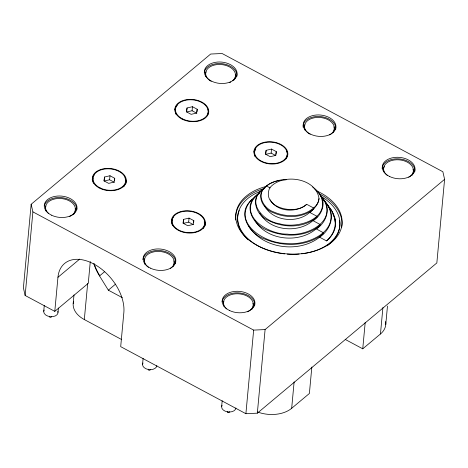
<?xml version="1.0" encoding="UTF-8"?>
<svg xmlns="http://www.w3.org/2000/svg" width="468" height="468" viewBox="0 0 468 468"><rect width="100%" height="100%" fill="white"/><g stroke="black" fill="none" stroke-linecap="round" stroke-linejoin="round"><path stroke-width="0.7" d="M313.718 208.64A28.244 19.258 3.6 0 0 319 198.531C316.222 177.588 281.718 172.78 269.662 188.019C261.167 207.581 294.975 215.555 306.405 204.569M332.186 211.635L334.942 219.1L335.562 225.067L334.924 218.135L333.625 214.35L331.771 210.91M335.562 225.09L335.562 225.055A46.964 30.625 5.3 0 1 326.529 240.915L319.615 237.206C299.263 253.176 264.221 249.04 249.462 227.354M54.791 311.355L57.95 277.296A41.014 26.109 50.1 0 1 93.77 263.975A41.014 26.109 50.1 0 1 123.85 312.589L120.691 346.648L245.893 413.706L257.336 413.174L436.843 262.934L444.6 179.332L442.863 171.744L222.107 53.51L210.664 54.036L31.157 204.282L23.4 287.878L25.137 295.472L54.791 311.355L88.271 283.333L90.283 261.594M25.137 295.472L32.895 211.869L31.157 204.282M43.729 311.255L44.267 305.446M58.02 312.39L58.43 308.026M73.201 303.498L73.997 294.922M121.545 339.493L84.316 319.556L87.656 283.561M114.549 180.303L114.736 178.29L109.98 175.746L104.569 177.009L104.194 181.034L109.606 179.77L114.362 182.315M109.606 179.77L109.98 175.746M142.57 364.198L143.114 358.389M196.964 111.946L197.209 109.26L192.459 106.716L187.048 107.979L186.673 112.004L192.085 110.74L196.841 113.285M192.085 110.74L192.459 106.716M193.623 222.657L193.81 220.644L189.054 218.1L183.649 219.363L183.275 223.388L188.68 222.124L193.436 224.669M188.68 222.124L189.054 218.1M221.651 406.546L222.189 400.737M276.038 154.3L276.29 151.614L271.534 149.07L266.122 150.333L265.748 154.358L271.159 153.094L275.915 155.639M245.893 413.706L253.65 330.104L32.895 211.869M271.159 153.094L271.534 149.07M257.336 413.174L265.093 329.571L444.6 179.332M257.634 412.01A27.483 17.919 5.3 0 0 291.675 408.301L294.126 381.865M311.834 367.047L309.383 393.483L291.675 408.301M345.22 339.423L362.747 348.818L365.204 322.376M362.747 348.818L380.455 333.994L382.912 307.558M385.755 324.622L387.475 306.043M104.569 177.009L103.914 180.823L108.67 183.368L114.081 182.105L114.736 178.29M187.048 107.979L186.393 111.793L191.149 114.338L196.56 113.075L197.209 109.26M183.649 219.363L182.994 223.172L187.75 225.722L193.155 224.459L193.81 220.644M266.122 150.333L265.467 154.142L270.223 156.692L275.634 155.429L276.29 151.614M312.133 209.88C300.942 223.71 274.622 222.429 265.297 207.113M315.549 218.024C301.725 234 269.948 232.11 259.81 212.987M319.205 225.822C303.182 244.004 267.614 241.775 255.054 220.68M322.856 233.62L319.615 237.206C329.911 230.426 335.685 215.684 327.6 205.048M249.982 201.661C232.66 224.067 265.73 243.418 285.334 243.307C305.341 246.361 340.4 232.573 328.711 207.008M254.732 197.139C239.171 217.485 269.58 234.55 287.171 234.111C305.259 236.732 336.34 222.949 324.219 200.485M250.479 201.1C236.808 214.168 250.017 234.456 265.028 239.154C283.637 247.016 307.529 246.794 323.593 233.433L323.3 232.684L316.386 228.981C325.997 222.797 331.28 209.003 323.511 199.333M255.171 196.636C242.945 208.231 254.727 226.325 268.1 230.467C284.719 237.457 306.078 237.206 320.364 225.202L320.071 224.453L313.156 220.75C322.013 215.192 326.851 202.474 319.498 193.775M250.052 201.503L250.994 200.544M254.744 197.046L256.107 195.665M264.9 187.358C256.043 195.694 264.198 208.88 273.891 212.033C286.486 217.521 302.855 217.287 313.613 207.991A28.016 18.27 5.3 0 0 318.995 198.531M250.573 200.942L251.527 200M255.206 196.548L256.599 195.191M265.257 186.995C255.241 195.138 263.25 209.6 273.604 212.823C286.375 218.392 302.983 218.158 313.905 208.74L313.613 207.991L306.692 204.288C296.613 213.156 276.939 212.133 270.165 199.725M251.111 200.392L252.088 199.462M264.841 187.393L266.403 185.96L270.176 187.978M313.905 208.74L309.921 212.519L316.842 216.222L317.134 216.971C303.902 228.396 283.462 228.173 268.445 220.457C255.025 215.075 249.772 196.203 264.221 188.487M326.529 240.915C333.432 235.035 337.457 224.927 333.988 216.169M251.679 199.854L252.667 198.935M265.216 187.03L266.403 185.96M256.189 195.577L257.113 194.723M256.71 195.109L260.132 192.418M252.264 199.321L255.317 196.852M262.027 190.113C245.934 203.059 264.338 221.797 279.238 223.645C296.765 229.367 332.116 219.053 320.147 194.776M57.95 277.296L79.712 259.079M122.306 297.648L108.342 290.172L99.532 275.933L104.639 271.656M108.342 290.172L115.596 284.099M261.63 190.494L264.151 188.651M266.005 186.334C271.516 181.531 279.051 179.8 286.2 179.542M253.539 198.262L254.943 197.215M257.845 194.161L259.763 192.781M266.467 185.966L269.55 183.936M264.449 188.458L264.759 188.271M270.118 183.631L273.792 182.029M274.447 181.8L275.108 181.584M275.787 181.379L277.167 181.011M277.869 180.841L279.302 180.543M280.028 180.414L281.508 180.186M283.766 179.946L286.071 179.823M253.65 330.104L265.093 329.571M312.636 187.013L316.719 190.441L320.165 194.735M314.531 188.627L318.72 192.752M319.913 194.957L322.177 197.531M327.255 205.078L329.092 207.113M323.985 200.485L326.137 202.948M323.692 200.07L326.623 203.58M327.588 205.323L329.659 207.81M320.919 196.01L323.049 198.654M329.337 207.365L330.197 208.512M322.3 197.648L323.458 199.222M318.79 192.798L319.48 193.734M329.87 208.061L331.204 209.933M326.295 203.13L327.524 204.861M330.385 208.763L331.672 210.659M326.752 203.761L328.711 206.833M323.125 198.765L324.213 200.374M331.332 210.19L332.116 211.384M248.795 226.067L249.116 226.711M332.994 213.999L333.351 214.718M265.134 206.733L264.853 205.973M287.106 155.148A16.409 10.7 5.3 0 1 286.118 158.851M255.078 156.64A16.409 10.7 5.3 0 1 255.364 149.883M204.229 221.879A16.409 10.7 5.3 0 1 203.206 228.565M172.598 225.67A16.409 10.7 5.3 0 1 172.522 219.621M208.032 112.8A16.409 10.7 5.3 0 1 207.406 115.789M175.997 114.286A16.409 10.7 5.3 0 1 175.646 108.968M125.5 181.057A16.409 10.7 5.3 0 1 123.611 186.872M93.524 183.316A16.409 10.7 5.3 0 1 93.167 177.998M339.563 220.627A51.269 33.433 5.3 0 1 327.021 245.835M248.239 239.914A51.269 33.433 5.3 0 1 239.265 210.413M320.949 196.344A51.269 33.433 5.3 0 1 338.797 230.437A51.269 33.433 5.3 0 1 301.667 253.826M299.093 254.083A51.269 33.433 5.3 0 1 287.276 254.124M284.667 253.89A51.269 33.433 5.3 0 1 239.113 226.003A51.269 33.433 5.3 0 1 261.671 190.856M99.772 275.728A41.014 26.109 50.1 0 1 94.097 263.619M84.316 319.556A27.483 17.919 5.3 0 1 73.494 301.696M99.532 275.933A41.014 26.109 50.1 0 1 93.857 263.823M412.992 169.135A14.97 9.764 5.3 0 1 412.056 175.237M383.854 171.902A14.97 9.764 5.3 0 1 384.392 166.427M387.615 175.705A14.97 9.764 5.3 0 1 388.294 161.905A14.97 9.764 5.3 0 1 409.406 163.472A14.97 9.764 5.3 0 1 408.722 177.273M333.912 126.781A14.97 9.764 5.3 0 1 333.38 132.257M305.054 130.239A14.97 9.764 5.3 0 1 304.984 124.722M309.535 134.041A14.97 9.764 5.3 0 1 308.564 119.948A14.97 9.764 5.3 0 1 330.004 120.884A14.97 9.764 5.3 0 1 329.647 134.919M235.264 74.541A14.97 9.764 5.3 0 1 234.135 79.946M205.932 76.606A14.97 9.764 5.3 0 1 206.136 71.779M210.688 81.099A14.97 9.764 5.3 0 1 209.114 67.421A14.97 9.764 5.3 0 1 229.8 67.082A14.97 9.764 5.3 0 1 232.614 80.736M230.8 81.976A14.97 9.764 5.3 0 1 229.712 82.526M252.89 303.135A14.97 9.764 5.3 0 1 251.954 309.237M223.903 306.294A14.97 9.764 5.3 0 1 223.891 301.228M226.588 308.938A14.97 9.764 5.3 0 1 229.279 295.355A14.97 9.764 5.3 0 1 250.228 298.239A14.97 9.764 5.3 0 1 247.531 311.823M235.93 407.991A7.178 4.68 5.3 0 1 227.319 411.828A7.178 4.68 5.3 0 1 222.054 405.352M229.168 411.594A1.024 0.667 5.3 0 1 229.08 412.466A1.024 0.667 5.3 0 1 227.746 412.466A1.024 0.667 5.3 0 1 227.454 411.594M75.161 208.541A14.97 9.764 5.3 0 1 73.564 214.543M45.975 211.004A14.97 9.764 5.3 0 1 45.969 205.938M48.66 213.648A14.97 9.764 5.3 0 1 51.357 200.064A14.97 9.764 5.3 0 1 72.306 202.942A14.97 9.764 5.3 0 1 69.609 216.526M57.845 311.36A7.178 4.68 5.3 0 1 50.409 316.678A7.178 4.68 5.3 0 1 44.132 310.056M51.445 316.62A1.024 0.667 5.3 0 1 50.187 317.304A1.024 0.667 5.3 0 1 49.608 316.222M173.809 260.781A14.97 9.764 5.3 0 1 173.277 266.257M145.156 264.66A14.97 9.764 5.3 0 1 144.817 258.874M148.438 267.351A14.97 9.764 5.3 0 1 148.783 253.75A14.97 9.764 5.3 0 1 169.568 254.656A14.97 9.764 5.3 0 1 170.51 268.316M156.856 365.637A7.178 4.68 5.3 0 1 148.239 369.474A7.178 4.68 5.3 0 1 142.98 362.998M150.257 369.463A1.024 0.667 5.3 0 1 149.105 370.258A1.024 0.667 5.3 0 1 148.455 369.164M385.609 321.534A27.483 17.919 5.3 0 1 380.455 333.994M319.106 193.67A53.323 34.772 5.3 0 1 341.628 227.583M235.714 220.03A53.323 34.772 5.3 0 1 264.28 188.475M317.345 191.196A53.323 34.772 5.3 0 1 327.735 245.074A53.323 34.772 5.3 0 1 245.87 237.317A53.323 34.772 5.3 0 1 266.467 186.375M253.908 152.036A17.023 11.097 5.3 0 1 255.768 148.379M286.597 151.299A17.023 11.097 5.3 0 1 287.715 155.241M204.51 221.101A17.023 11.097 5.3 0 1 205.083 225.845M171.434 221.066A17.023 11.097 5.3 0 1 173.289 217.409M92.214 179.782A17.023 11.097 5.3 0 1 94.162 175.114M124.933 177.787A17.023 11.097 5.3 0 1 126.027 183.397M174.786 109.927A17.023 11.097 5.3 0 1 177.273 105.399M207.827 109.541A17.023 11.097 5.3 0 1 208.617 113.566M222.072 302.041A16.409 10.7 5.3 0 1 240.025 293.003A16.409 10.7 5.3 0 1 254.627 305.891M142.997 259.687A16.409 10.7 5.3 0 1 160.951 250.649A16.409 10.7 5.3 0 1 175.547 263.542M44.267 205.99A16.409 10.7 5.3 0 1 62.104 197.707A16.409 10.7 5.3 0 1 76.816 209.845M204.253 72.751A16.409 10.7 5.3 0 1 222.206 63.712A16.409 10.7 5.3 0 1 236.802 76.6M303.118 127.22A16.409 10.7 5.3 0 1 319.884 116.538A16.409 10.7 5.3 0 1 335.65 129.542M382.145 168.808A16.409 10.7 5.3 0 1 399.549 158.939A16.409 10.7 5.3 0 1 414.73 171.891M261.817 161.325A16.409 10.7 5.3 0 0 287.212 154.428A16.409 10.7 5.3 0 0 263.613 142.886A16.409 10.7 5.3 0 0 261.817 161.325M179.338 230.355A16.409 10.7 5.3 0 0 204.732 223.458A16.409 10.7 5.3 0 0 181.134 211.916A16.409 10.7 5.3 0 0 179.338 230.355M182.736 118.977A16.409 10.7 5.3 0 0 208.137 112.074A16.409 10.7 5.3 0 0 184.532 100.532A16.409 10.7 5.3 0 0 182.736 118.977M100.257 188.007A16.409 10.7 5.3 0 0 125.658 181.104A16.409 10.7 5.3 0 0 102.059 169.562A16.409 10.7 5.3 0 0 100.257 188.007M261.472 161.641A17.023 11.097 5.3 0 0 287.826 154.487A17.023 11.097 5.3 0 0 263.338 142.512A17.023 11.097 5.3 0 0 261.472 161.641M178.998 230.671A17.023 11.097 5.3 0 0 205.347 223.517A17.023 11.097 5.3 0 0 180.859 211.542A17.023 11.097 5.3 0 0 178.998 230.671M99.052 187.873A17.023 11.097 5.3 0 0 126.173 181.847A17.023 11.097 5.3 0 0 102.749 168.948A17.023 11.097 5.3 0 0 99.052 187.873M181.531 118.843A17.023 11.097 5.3 0 0 208.646 112.817A17.023 11.097 5.3 0 0 185.229 99.918A17.023 11.097 5.3 0 0 181.531 118.843M229.484 310.489A16.409 10.7 5.3 0 0 254.884 303.586A16.409 10.7 5.3 0 0 231.28 292.044A16.409 10.7 5.3 0 0 229.484 310.489M150.409 268.135A16.409 10.7 5.3 0 0 175.804 261.238A16.409 10.7 5.3 0 0 152.205 249.696A16.409 10.7 5.3 0 0 150.409 268.135M51.562 215.198A16.409 10.7 5.3 0 0 76.963 208.295A16.409 10.7 5.3 0 0 53.358 196.753A16.409 10.7 5.3 0 0 51.562 215.198M211.665 81.198A16.409 10.7 5.3 0 0 237.065 74.295A16.409 10.7 5.3 0 0 213.461 62.753A16.409 10.7 5.3 0 0 211.665 81.198M310.512 134.135A16.409 10.7 5.3 0 0 335.907 127.237A16.409 10.7 5.3 0 0 312.308 115.695A16.409 10.7 5.3 0 0 310.512 134.135M389.587 176.489A16.409 10.7 5.3 0 0 414.987 169.591A16.409 10.7 5.3 0 0 391.383 158.044A16.409 10.7 5.3 0 0 389.587 176.489"/></g></svg>
